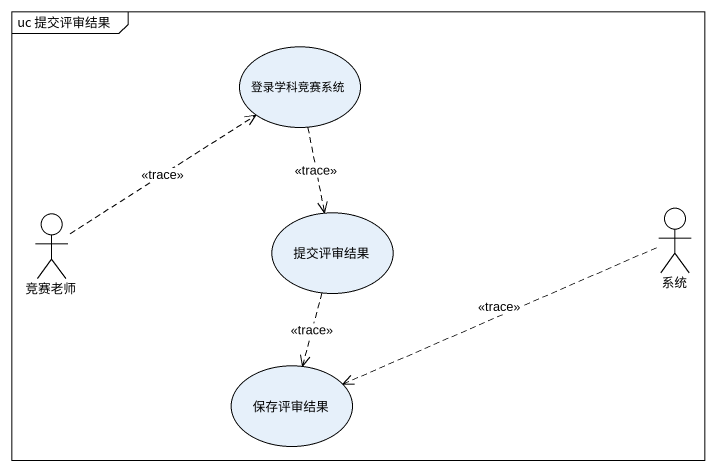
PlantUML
@startuml
mainframe uc 提交评审结果
usecase 登录学科竞赛系统
actor 竞赛老师
usecase 提交评审结果
actor 系统
usecase 保存评审结果
登录学科竞赛系统 ..> 提交评审结果 : <<trace>>
竞赛老师 .up.> 登录学科竞赛系统 : <<trace>>
提交评审结果 ..> 保存评审结果 : <<trace>>
系统 .left.> 保存评审结果 : <<trace>>
@enduml
